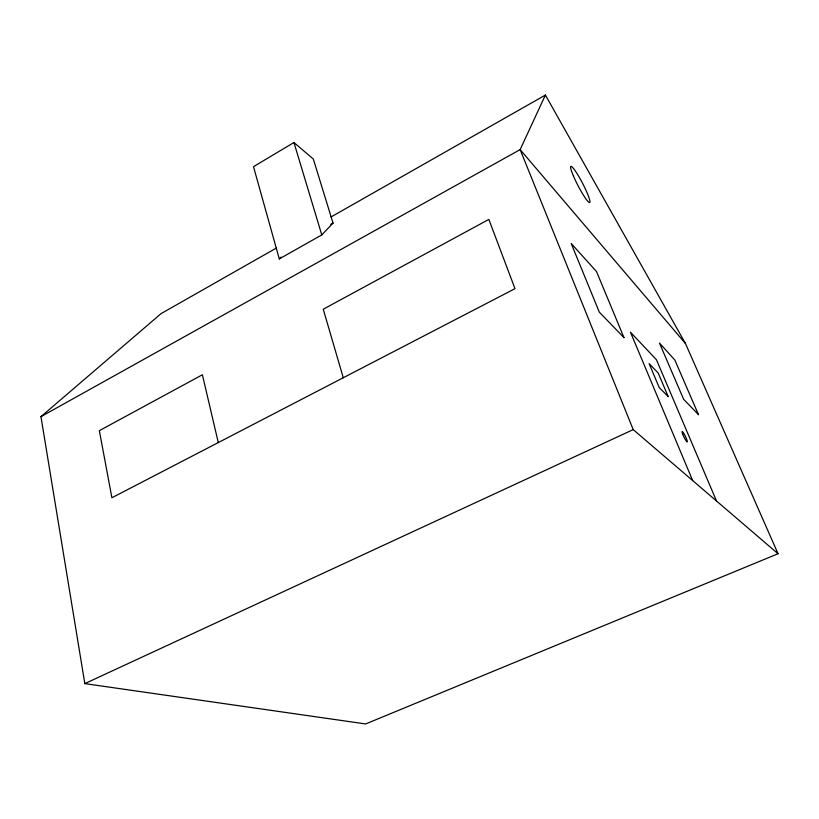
<?xml version="1.0" encoding="UTF-8"?>
<svg xmlns="http://www.w3.org/2000/svg" width="819" height="819" viewBox="0 0 819 819"><rect width="100%" height="100%" fill="white"/><g stroke="black" fill="none" stroke-linecap="round" stroke-linejoin="round"><path stroke-width="1.23" d="M545.403 95.055L520.137 149.611L40.95 416.666L84.828 683.619L365.643 723.945L778.05 553.736L685.472 343.53L545.403 95.055L330.999 216.984M321.785 234.92L333.036 223.106L313.319 159.029L293.949 142.516L253.501 166.687L279.289 258.927L321.785 234.92L293.949 142.516M279.289 258.927L281.091 257.135M40.95 416.666L161.036 313.646L276.566 247.942M330.815 224.365L333.036 223.106M84.828 683.619L633.22 429.617L778.05 553.736M685.472 343.53L520.137 149.611L633.22 429.617M716.533 501.023L656.439 359.736L630.456 332.197L692.659 480.558M343.274 377.743L323.249 309.224L488.851 219.41L514.987 288.677L111.896 497.757L99.345 430.661L202.395 374.764L218.284 442.577M668.181 396.56L659.223 387.571L649.119 363.626L658.2 373.003L668.181 396.56M623.976 337.633L599.303 312.121L571.181 243.468L596.519 271.56L623.976 337.633M698.494 414.66L683.619 399.283L659.459 343.038L674.846 360.043L698.494 414.66M573.454 176.075A20.383 2.559 62.5 0 0 589.66 202.549A20.383 2.559 62.5 0 0 577.753 174.723A20.383 2.559 62.5 0 0 573.454 176.075M682.647 434.029A5.794 0.809 64.1 0 0 687.161 441.953A5.794 0.809 64.1 0 0 684.295 434.224A5.794 0.809 64.1 0 0 682.647 434.029"/></g></svg>
